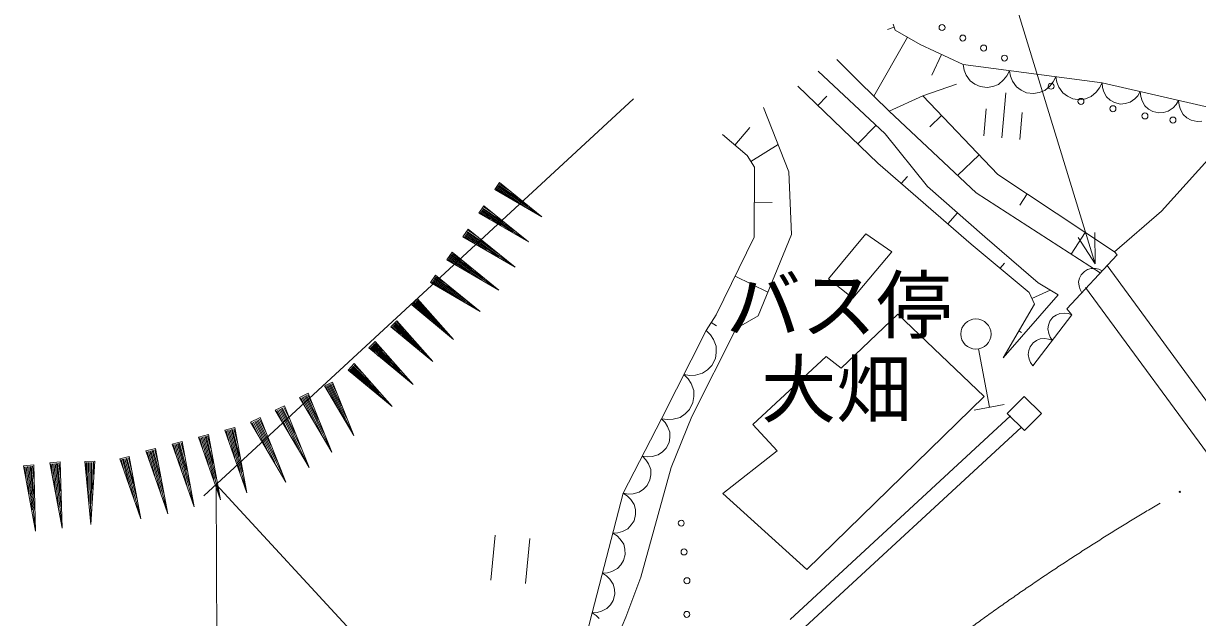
# Model space of a CAD drawing. Units: millimetres, scale not verified. Extents: x 40000 to 680000, y 20000 to 380000.
# Drawn here: x 312480 to 351461, y 287109 to 306840 of the extents above; entities that cross this region are included whole.
import ezdxf
from ezdxf.enums import TextEntityAlignment as Align

# ---------------------------------------------------------------- set-up
doc = ezdxf.new("R2010")
doc.units = ezdxf.units.MM
doc.header["$LTSCALE"] = 1000
doc.linetypes.add('CHAIN', pattern=[18.5, 12, -1.5, 3.5, -1.5])
for name, color, linetype, lineweight in [('M-BMK', 2, 'CHAIN', 13), ('M-GBD', 7, 'Continuous', 13), ('M-STR-HTXT', 7, 'Continuous', 13)]:
    doc.layers.add(name, color=color, linetype=linetype, lineweight=lineweight)
doc.styles.add('ＭＳ ゴシック', font='')
doc.styles.get('ＭＳ ゴシック').set_extended_font_data('MS Gothic')

msp = doc.modelspace()

# ---------------------------------------------------------------- linework, layer by layer
at = {"layer": 'M-BMK'}
msp.add_arc((388770, 225409), 76000, 120.47949, 132.7301, dxfattribs=at)
at = {"layer": 'M-GBD'}
for p, q in [((341351, 306816), (341419, 306616)), ((341385, 306716), (341173, 306644)), ((341419, 306616), (342248, 306143)), ((341834, 306380), (340717, 304425)), ((342248, 306143), (343678, 305474)), ((340219, 304916), (339481, 305644)), ((342963, 305808), (342640, 305118)), ((338869, 305258), (341095, 303169)), ((343678, 305474), (343712, 305290)), ((343678, 305474), (348290, 304867)), ((343712, 305290), (343785, 305127)), ((345131, 305103), (345215, 305272)), ((345215, 305272), (345250, 305087)), ((341225, 303925), (340219, 304916)), ((343785, 305127), (343913, 304939)), ((343913, 304939), (344070, 304824)), ((344850, 304815), (345023, 304965)), ((345023, 304965), (345131, 305103)), ((345250, 305087), (345322, 304925)), ((345322, 304925), (345450, 304736)), ((346560, 304763), (346668, 304901)), ((346668, 304901), (346753, 305070)), ((346753, 305070), (346787, 304885)), ((346787, 304885), (346860, 304723)), ((348206, 304699), (348290, 304867)), ((348290, 304867), (348304, 304710)), ((348290, 304867), (352106, 303989)), ((340849, 302195), (338194, 304760)), ((343456, 304820), (342340, 304439)), ((344070, 304824), (344243, 304743)), ((344243, 304743), (344481, 304711)), ((344481, 304711), (344669, 304745)), ((344669, 304745), (344850, 304815)), ((345102, 304537), (344960, 303044)), ((345450, 304736), (345607, 304622)), ((345607, 304622), (345780, 304541)), ((345780, 304541), (346018, 304509)), ((346018, 304509), (346207, 304543)), ((346207, 304543), (346388, 304613)), ((346388, 304613), (346560, 304763)), ((346860, 304723), (346987, 304534)), ((346987, 304534), (347144, 304420)), ((347925, 304411), (348097, 304560)), ((348097, 304560), (348206, 304699)), ((348304, 304710), (348352, 304569)), ((348352, 304569), (348444, 304400)), ((349478, 304440), (349562, 304575)), ((349562, 304575), (349576, 304417)), ((318463, 291153), (332739, 304341)), ((337050, 304054), (337891, 301908)), ((338857, 304119), (339149, 304421)), ((342340, 304439), (341225, 303925)), ((342340, 304439), (344836, 301820)), ((347144, 304420), (347318, 304338)), ((347318, 304338), (347556, 304307)), ((347556, 304307), (347744, 304341)), ((347744, 304341), (347925, 304411)), ((348444, 304400), (348566, 304292)), ((348566, 304292), (348705, 304210)), ((348705, 304210), (348902, 304164)), ((348902, 304164), (349062, 304177)), ((349062, 304177), (349220, 304222)), ((349220, 304222), (349376, 304333)), ((349376, 304333), (349478, 304440)), ((349576, 304417), (349624, 304276)), ((349624, 304276), (349716, 304107)), ((349716, 304107), (349838, 303999)), ((350648, 304040), (350749, 304147)), ((350749, 304147), (350834, 304282)), ((350834, 304282), (350848, 304125)), ((350848, 304125), (350896, 303983)), ((344108, 301215), (341225, 303925)), ((342964, 303784), (342570, 303408)), ((344448, 304001), (344363, 303105)), ((345643, 303887), (345557, 302991)), ((349838, 303999), (349976, 303917)), ((349976, 303917), (350174, 303871)), ((350174, 303871), (350334, 303885)), ((350265, 300609), (353211, 303879)), ((350334, 303885), (350491, 303929)), ((350491, 303929), (350648, 304040)), ((350896, 303983), (350987, 303815)), ((350987, 303815), (351110, 303706)), ((351110, 303706), (351248, 303624)), ((336097, 302803), (336592, 303382)), ((340185, 302837), (340786, 303459)), ((351248, 303624), (351445, 303579)), ((351445, 303579), (351606, 303592)), ((336507, 302453), (335688, 303153)), ((341095, 303169), (342493, 301421)), ((336628, 302258), (337534, 302820)), ((336749, 302063), (336507, 302453)), ((343944, 299514), (340849, 302195)), ((344212, 302474), (343495, 301791)), ((336744, 299738), (336749, 302063)), ((337891, 301908), (337982, 299834)), ((341623, 301525), (341827, 301761)), ((344836, 301820), (348703, 299258)), ((328285, 301555), (328127, 301326)), ((328127, 301326), (329688, 300419)), ((328459, 301134), (328170, 301334)), ((328191, 301363), (328817, 300932)), ((329186, 300721), (328211, 301393)), ((328232, 301423), (329543, 300518)), ((329226, 300780), (328252, 301452)), ((328267, 301474), (328893, 301043)), ((329688, 300419), (328285, 301555)), ((328579, 301308), (328290, 301508)), ((342493, 301421), (344396, 299757)), ((348230, 298554), (344108, 301215)), ((345803, 301179), (345557, 300808)), ((327766, 300784), (327599, 300542)), ((327950, 300340), (327645, 300550)), ((327667, 300582), (328327, 300126)), ((328717, 299904), (327688, 300613)), ((327710, 300644), (329094, 299690)), ((328760, 299966), (327731, 300676)), ((327747, 300699), (328408, 300243)), ((329246, 299584), (327766, 300784)), ((328077, 300524), (327772, 300734)), ((336747, 300901), (337341, 300899)), ((343171, 300184), (343488, 300551)), ((350265, 300609), (348703, 299258)), ((327599, 300542), (329246, 299584)), ((327247, 300013), (327071, 299758)), ((327441, 299546), (327119, 299767)), ((327142, 299800), (327838, 299320)), ((328247, 299086), (327165, 299833)), ((327188, 299866), (328645, 298861)), ((328293, 299152), (327210, 299899)), ((327227, 299924), (327923, 299444)), ((328805, 298750), (327247, 300013)), ((327574, 299739), (327253, 299961)), ((337982, 299834), (336871, 297131)), ((339207, 298363), (340450, 299857)), ((341308, 299259), (340450, 299857)), ((347736, 299898), (347261, 299180)), ((348049, 299901), (348067, 298860)), ((327071, 299758), (328805, 298750)), ((335480, 297165), (336744, 299738)), ((345874, 297903), (343944, 299514)), ((344396, 299757), (346165, 298224)), ((348067, 298860), (347501, 299733)), ((326709, 299246), (326533, 298990)), ((326533, 298990), (328268, 297983)), ((326903, 298778), (326582, 298999)), ((326605, 299032), (327300, 298553)), ((327710, 298319), (326627, 299065)), ((326650, 299098), (328107, 298093)), ((327755, 298385), (326673, 299131)), ((326690, 299156), (327386, 298676)), ((328268, 297983), (326709, 299246)), ((327037, 298971), (326715, 299193)), ((341308, 299259), (340020, 297720)), ((348795, 299158), (347122, 297366)), ((348703, 299258), (348795, 299158)), ((344909, 298708), (345055, 298883)), ((347600, 298490), (347706, 298604)), ((347706, 298604), (347812, 298666)), ((347812, 298666), (347931, 298705)), ((347931, 298705), (348078, 298701)), ((348078, 298701), (348190, 298679)), ((348190, 298679), (348299, 298627)), ((348464, 298802), (362528, 279545)), ((326160, 298477), (325992, 298234)), ((325992, 298234), (327640, 297277)), ((326344, 298033), (326039, 298243)), ((326060, 298274), (326721, 297819)), ((327110, 297596), (326082, 298306)), ((326103, 298337), (327488, 297382)), ((327153, 297659), (326125, 298368)), ((326141, 298392), (326802, 297936)), ((327640, 297277), (326160, 298477)), ((326470, 298216), (326165, 298427)), ((336112, 298451), (337195, 297920)), ((340020, 297720), (339207, 298363)), ((346165, 298224), (346833, 297830)), ((347514, 298259), (347545, 298381)), ((347530, 298115), (347514, 298259)), ((347545, 298381), (347600, 298490)), ((345010, 295739), (346833, 297830)), ((346050, 297518), (345874, 297903)), ((345962, 297710), (346567, 297987)), ((347560, 298004), (347530, 298115)), ((347617, 297897), (347560, 298004)), ((361776, 278936), (347747, 298067)), ((325567, 297699), (325373, 297498)), ((325373, 297498), (326763, 296346)), ((325670, 297255), (325418, 297499)), ((325443, 297525), (325989, 296996)), ((326318, 296727), (325468, 297551)), ((325493, 297577), (326637, 296468)), ((326368, 296779), (325518, 297602)), ((325537, 297622), (326083, 297093)), ((325817, 297407), (325565, 297651)), ((326763, 296346), (325567, 297699)), ((345010, 295739), (346050, 297518)), ((335150, 296644), (335480, 297165)), ((336871, 297131), (336142, 296714)), ((339628, 295387), (341509, 297188)), ((344375, 294452), (341509, 297188)), ((347290, 297167), (345990, 295465)), ((346658, 297081), (346558, 296949)), ((346767, 297156), (346658, 297081)), ((346889, 297211), (346767, 297156)), ((347046, 297222), (346889, 297211)), ((347168, 297210), (347046, 297222)), ((347122, 297366), (347290, 297167)), ((347290, 297167), (347168, 297210)), ((324875, 296966), (324681, 296766)), ((324681, 296766), (326071, 295613)), ((324978, 296522), (324726, 296766)), ((324751, 296792), (325297, 296263)), ((325626, 295994), (324776, 296818)), ((324801, 296844), (325945, 295735)), ((325676, 296046), (324826, 296870)), ((324845, 296889), (325391, 296360)), ((325125, 296674), (324873, 296918)), ((326071, 295613), (324875, 296966)), ((334675, 293781), (336142, 296714)), ((335315, 296904), (335492, 296792)), ((346513, 296824), (346493, 296692)), ((346493, 296692), (346523, 296537)), ((346558, 296949), (346513, 296824)), ((324152, 296274), (323948, 296062)), ((325414, 294846), (324152, 296274)), ((333664, 293712), (335150, 296644)), ((335289, 296500), (335150, 296644)), ((335389, 296343), (335289, 296500)), ((335478, 296118), (335389, 296343)), ((345530, 296628), (345615, 296579)), ((346117, 296305), (346008, 296230)), ((346239, 296360), (346117, 296305)), ((346396, 296371), (346239, 296360)), ((346518, 296359), (346396, 296371)), ((346640, 296316), (346518, 296359)), ((346523, 296537), (346568, 296425)), ((346568, 296425), (346640, 296316)), ((323948, 296062), (325414, 294846)), ((324261, 295805), (323995, 296063)), ((324021, 296090), (324597, 295532)), ((324945, 295248), (324047, 296117)), ((324074, 296145), (325281, 294975)), ((324997, 295303), (324100, 296172)), ((324120, 296193), (324697, 295634)), ((324416, 295965), (324150, 296223)), ((335452, 295712), (335484, 295912)), ((335484, 295912), (335478, 296118)), ((344194, 296031), (344550, 294091)), ((345863, 295973), (345843, 295841)), ((345908, 296098), (345863, 295973)), ((346008, 296230), (345908, 296098)), ((323460, 295541), (323255, 295329)), ((323724, 295233), (323458, 295490)), ((324722, 294113), (323460, 295541)), ((335194, 295341), (335337, 295485)), ((335337, 295485), (335452, 295712)), ((336698, 293525), (339136, 295784)), ((339136, 295784), (339628, 295387)), ((345843, 295841), (345873, 295686)), ((345873, 295686), (345919, 295574)), ((345919, 295574), (345990, 295465)), ((323255, 295329), (324722, 294113)), ((323568, 295072), (323302, 295330)), ((323329, 295357), (323905, 294799)), ((324252, 294515), (323355, 295385)), ((323382, 295412), (324589, 294242)), ((324305, 294570), (323408, 295439)), ((323428, 295460), (324004, 294901)), ((334546, 295034), (334407, 295178)), ((334407, 295178), (334603, 295147)), ((334603, 295147), (334791, 295163)), ((334791, 295163), (335025, 295224)), ((335025, 295224), (335194, 295341)), ((322741, 294929), (322476, 294799)), ((322476, 294799), (323446, 293158)), ((322684, 294451), (322521, 294784)), ((322555, 294800), (322909, 294080)), ((323140, 293696), (322589, 294817)), ((322623, 294834), (323365, 293325)), ((323208, 293729), (322657, 294851)), ((322683, 294863), (323037, 294143)), ((322885, 294550), (322721, 294882)), ((323446, 293158), (322741, 294929)), ((334646, 294877), (334546, 295034)), ((334735, 294653), (334646, 294877)), ((321936, 294559), (321643, 294416)), ((321643, 294416), (322715, 292603)), ((321873, 294032), (321693, 294399)), ((321730, 294418), (322122, 293621)), ((322377, 293197), (321768, 294436)), ((321806, 294455), (322625, 292787)), ((322452, 293234), (321843, 294473)), ((321872, 294487), (322263, 293691)), ((322095, 294140), (321914, 294508)), ((322715, 292603), (321936, 294559)), ((334709, 294247), (334741, 294447)), ((334741, 294447), (334735, 294653)), ((344375, 294452), (338493, 288701)), ((345701, 294452), (345145, 293883)), ((346277, 293890), (345701, 294452)), ((321145, 294142), (320839, 293992)), ((320839, 293992), (321962, 292092)), ((321080, 293589), (320891, 293974)), ((320930, 293993), (321340, 293159)), ((321608, 292715), (320970, 294013)), ((321009, 294032), (321868, 292285)), ((321687, 292753), (321049, 294052)), ((321078, 294066), (321488, 293232)), ((321312, 293703), (321123, 294088)), ((321962, 292092), (321145, 294142)), ((334451, 293875), (334594, 294019)), ((334594, 294019), (334709, 294247)), ((344048, 293999), (345044, 294181)), ((320342, 293752), (320022, 293595)), ((320022, 293595), (321196, 291609)), ((320273, 293174), (320076, 293577)), ((320117, 293597), (320545, 292725)), ((320825, 292260), (320158, 293617)), ((320199, 293638), (321097, 291811)), ((320908, 292301), (320241, 293658)), ((320272, 293673), (320700, 292801)), ((320516, 293293), (320318, 293696)), ((321196, 291609), (320342, 293752)), ((332395, 291235), (333664, 293712)), ((333781, 293590), (333664, 293712)), ((333664, 293712), (333860, 293682)), ((333865, 293457), (333781, 293590)), ((333860, 293682), (334048, 293697)), ((333981, 292092), (334675, 293781)), ((334048, 293697), (334282, 293758)), ((334282, 293758), (334451, 293875)), ((337935, 287046), (345250, 293803)), ((345145, 293883), (345722, 293321)), ((345722, 293321), (346277, 293890)), ((318621, 293189), (318291, 293102)), ((318699, 292726), (318588, 293141)), ((319021, 291019), (318621, 293189)), ((319497, 293421), (319168, 293333)), ((319168, 293333), (319898, 291251)), ((319325, 292891), (319215, 293306)), ((319258, 293317), (319496, 292419)), ((319672, 291930), (319300, 293328)), ((319343, 293340), (319843, 291458)), ((319757, 291953), (319385, 293351)), ((319417, 293359), (319656, 292461)), ((319575, 292957), (319465, 293372)), ((319898, 291251), (319497, 293421)), ((333940, 293266), (333865, 293457)), ((333944, 293092), (333940, 293266)), ((337504, 292642), (336698, 293525)), ((338292, 286668), (345603, 293421)), ((317745, 292958), (317415, 292871)), ((317415, 292871), (318145, 290788)), ((317572, 292429), (317462, 292844)), ((317505, 292855), (317743, 291957)), ((317919, 291468), (317547, 292866)), ((317590, 292878), (318090, 290996)), ((318004, 291491), (317632, 292889)), ((317664, 292897), (317903, 291999)), ((317822, 292495), (317712, 292910)), ((318145, 290788), (317745, 292958)), ((318291, 293102), (319021, 291019)), ((318449, 292660), (318339, 293075)), ((318381, 293086), (318620, 292188)), ((318795, 291699), (318424, 293097)), ((318466, 293108), (318966, 291227)), ((318880, 291722), (318509, 293120)), ((318541, 293128), (318779, 292230)), ((333818, 292730), (333916, 292922)), ((333916, 292922), (333944, 293092)), ((315993, 292462), (315678, 292378)), ((315678, 292378), (316375, 290390)), ((315764, 292363), (315992, 291505)), ((316159, 291039), (315804, 292374)), ((315845, 292385), (316322, 290588)), ((316240, 291061), (315886, 292395)), ((315916, 292403), (316144, 291546)), ((316067, 292020), (315962, 292416)), ((316375, 290390), (315993, 292462)), ((316868, 292728), (316539, 292640)), ((316539, 292640), (317268, 290558)), ((316696, 292198), (316586, 292613)), ((316628, 292624), (316867, 291726)), ((317042, 291237), (316671, 292635)), ((316713, 292647), (317213, 290765)), ((317127, 291260), (316756, 292658)), ((316788, 292666), (317026, 291768)), ((316946, 292264), (316836, 292679)), ((317268, 290558), (316868, 292728)), ((333147, 292351), (333030, 292473)), ((333030, 292473), (333196, 292447)), ((333196, 292447), (333355, 292459)), ((333355, 292459), (333553, 292510)), ((333553, 292510), (333697, 292609)), ((333697, 292609), (333818, 292730)), ((335700, 291224), (337504, 292642)), ((312819, 292182), (312480, 292146)), ((312480, 292146), (312884, 289977)), ((312568, 291685), (312522, 292112)), ((312566, 292116), (312665, 291192)), ((312764, 290683), (312610, 292121)), ((312654, 292126), (312861, 290190)), ((312851, 290692), (312697, 292130)), ((312730, 292134), (312829, 291210)), ((312825, 291713), (312779, 292139)), ((312884, 289977), (312819, 292182)), ((313697, 292278), (313358, 292242)), ((313358, 292242), (313762, 290073)), ((313446, 291781), (313401, 292208)), ((313445, 292212), (313544, 291288)), ((313642, 290779), (313488, 292217)), ((313532, 292222), (313739, 290286)), ((313730, 290788), (313576, 292226)), ((313609, 292230), (313708, 291306)), ((313704, 291809), (313658, 292235)), ((313762, 290073), (313697, 292278)), ((314844, 292301), (314518, 292296)), ((314518, 292296), (314714, 290199)), ((314562, 291850), (314556, 292260)), ((314597, 292260), (314611, 291373)), ((314661, 290880), (314639, 292261)), ((314681, 292262), (314711, 290403)), ((314714, 290199), (314844, 292301)), ((314745, 290882), (314723, 292262)), ((314755, 292263), (314769, 291376)), ((314809, 291854), (314802, 292264)), ((315828, 291956), (315723, 292352)), ((332975, 288445), (333981, 292092)), ((333231, 292218), (333147, 292351)), ((333305, 292027), (333231, 292218)), ((333310, 291853), (333305, 292027)), ((333184, 291492), (333282, 291684)), ((333282, 291684), (333310, 291853)), ((331358, 287263), (332395, 291235)), ((332534, 291142), (332395, 291235)), ((332395, 291235), (332562, 291208)), ((332562, 291208), (332720, 291221)), ((332720, 291221), (332919, 291272)), ((332919, 291272), (333063, 291370)), ((333063, 291370), (333184, 291492)), ((338493, 288701), (335700, 291224)), ((332643, 291032), (332534, 291142)), ((332755, 290865), (332643, 291032)), ((332796, 290699), (332755, 290865)), ((332752, 290325), (332805, 290530)), ((332805, 290530), (332796, 290699)), ((332365, 289966), (332544, 290057)), ((332544, 290057), (332661, 290182)), ((332661, 290182), (332752, 290325)), ((328141, 289839), (327999, 288346)), ((329145, 288236), (329287, 289730)), ((332049, 289911), (332215, 289921)), ((332188, 289818), (332049, 289911)), ((332297, 289708), (332188, 289818)), ((332215, 289921), (332365, 289966)), ((332409, 289541), (332297, 289708)), ((332450, 289375), (332409, 289541)), ((332459, 289206), (332450, 289375)), ((332198, 288733), (332316, 288858)), ((332316, 288858), (332406, 289001)), ((332406, 289001), (332459, 289206)), ((331704, 288587), (331869, 288597)), ((331842, 288494), (331704, 288587)), ((331951, 288384), (331842, 288494)), ((331869, 288597), (332019, 288642)), ((332019, 288642), (332198, 288733)), ((332063, 288217), (331951, 288384)), ((332105, 288051), (332063, 288217)), ((332484, 287116), (332975, 288445)), ((332060, 287677), (332114, 287882)), ((332114, 287882), (332105, 288051)), ((331523, 287273), (331673, 287318)), ((331673, 287318), (331852, 287409)), ((331852, 287409), (331970, 287534)), ((331970, 287534), (332060, 287677)), ((330736, 284727), (331358, 287263)), ((331358, 287263), (331523, 287273)), ((331491, 287176), (331358, 287263)), ((331597, 287073), (331491, 287176)), ((331576, 284991), (332484, 287116))]:
    msp.add_line(p, q, dxfattribs=at)
for centre, radius in [((342978, 306706), 99.5), ((343668, 306356), 99.5), ((344360, 306023), 99.5), ((345052, 305690), 99.5), ((346600, 304756), 99.5), ((347590, 304252), 99.5), ((348652, 304009), 99.5), ((349715, 303767), 99.5), ((350646, 303631), 99.5), ((344103, 296525), 502), ((350869, 291284), 22.5), ((334319, 290244), 99.5), ((334414, 289287), 99.5), ((334509, 288330), 99.5), ((334504, 287213), 99.5)]:
    msp.add_circle(centre, radius, dxfattribs=at)
at = {"layer": 'M-STR-HTXT'}
for p, q in [((348067, 298860), (338359, 330540)), ((318971, 272140), (318873, 291532)), ((318873, 291532), (332444, 276841))]:
    msp.add_line(p, q, dxfattribs=at)

# ---------------------------------------------------------------- texts
at = {"layer": 'M-GBD', "style": 'ＭＳ ゴシック'}
for s, p in [('バス停', (335797, 296024)), ('大畑', (336969, 293228))]:
    msp.add_text(s, height=1833, dxfattribs=at).set_placement(p, align=Align.BOTTOM_LEFT)

doc.saveas('drawing.dxf')
